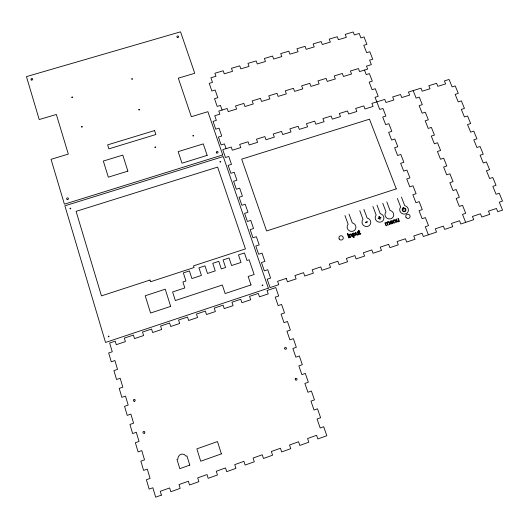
<?xml version="1.0" encoding="UTF-8"?>
<svg xmlns="http://www.w3.org/2000/svg" width="529" height="529" viewBox="0 0 529 529"><rect width="100%" height="100%" fill="white"/><g stroke="black" fill="none" stroke-linecap="round" stroke-linejoin="round"><path stroke-width="0.79" d="M393.781 220.613L394.826 220.295L395.824 222.583L396.32 222.418C395.93 219.614 394.561 219.31 393.278 220.11L392.835 220.256L393.953 223.198L394.449 223.04L393.841 221.446A1.256 1.197 31.8 0 1 393.728 220.6M349.967 234.896L351.025 234.572L352.003 236.886L352.506 236.721C352.294 233.97 350.601 233.54 349.464 234.393L349.014 234.539L350.105 237.514L350.608 237.349L350.013 235.742A1.263 1.217 28.3 0 1 349.914 234.883M360.447 233.626L360.838 233.977M392.174 221.803L390.442 222.372A0.959 0.913 31.6 0 1 391.771 221.327A1.058 1.012 31.6 0 1 392.154 221.803M390.581 222.795L392.822 222.054M392.465 222.59C394.29 223.529 389.694 225.037 389.919 222.418C389.503 220.619 392.445 220.163 392.776 221.922M360.051 233.547L359.31 231.59L359.813 231.424L359.667 231.034L359.165 231.199L358.788 230.168L358.292 231.484L359.449 233.468M413.142 90.598L416.138 98.103L419.279 97.124L422.294 104.656L419.14 105.641L422.155 113.206L425.309 112.214L428.345 119.805L425.184 120.804L428.226 128.428L431.393 127.423L434.448 135.08L431.28 136.085L434.342 143.769L437.516 142.757L440.604 150.474L437.423 151.492L440.512 159.242L443.692 158.217L446.8 165.994L443.613 167.025L446.727 174.834L449.921 173.796L453.055 181.632L449.855 182.677L452.996 190.552L456.196 189.501L459.357 197.403L456.15 198.461L459.317 206.403L462.531 205.338L465.712 213.306L462.491 214.371L465.685 222.378M364.488 70.079L366.233 74.589L369.394 73.624L372.323 81.155L369.163 82.127L372.099 89.699L375.266 88.72L378.215 96.311L375.041 97.296L379.756 109.437L382.936 108.452L385.892 116.043L382.705 117.041L385.667 124.672L388.855 123.667L391.83 131.324L388.636 132.336L391.619 140.026L394.819 139.015L397.821 146.731L394.621 147.75L397.623 155.506L400.837 154.481L403.865 162.258L400.645 163.296L403.68 171.112L406.9 170.073L409.949 177.916L406.722 178.961L409.783 186.843L413.01 185.791L416.085 193.7L412.851 194.758L415.933 202.7L419.173 201.642L422.274 209.61L419.028 210.681L422.135 218.689L425.389 217.617L428.516 225.652L425.256 226.736L428.391 234.816M401.445 197.105L404.745 205.695A4.417 4.199 31.3 0 1 408.17 211.435A4.417 4.199 31.3 0 1 401.934 213.478A4.417 4.199 31.3 0 1 400.678 207.024L397.385 198.435M386.798 201.886L390.078 210.502A4.424 4.219 30.4 0 1 393.49 216.262A4.424 4.219 30.4 0 1 387.221 218.318A4.424 4.219 30.4 0 1 385.991 211.838L382.725 203.215M389.271 222.484L390.032 224.494L389.536 224.653C389.827 220.95 385.866 222.187 388.279 225.07L387.783 225.235C387.625 221.195 384.305 223.053 386.52 225.652L386.031 225.81L384.914 222.868L385.529 223.159M377.005 205.08L380.265 213.716A4.424 4.232 29.7 0 1 383.67 219.489A4.424 4.232 29.7 0 1 377.382 221.552A4.424 4.232 29.7 0 1 376.165 215.058L372.912 206.416M363.892 209.358L367.133 218.021A4.43 4.252 28.6 0 1 370.525 223.813A4.43 4.252 28.6 0 1 364.21 225.883A4.43 4.252 28.6 0 1 363.013 219.37L359.78 210.694M349.074 214.185L352.288 222.881A4.437 4.278 27.2 0 1 355.667 228.693A4.437 4.278 27.2 0 1 349.332 230.77A4.437 4.278 27.2 0 1 348.155 224.236L344.948 215.534M222.081 110.052L220.467 105.41L217.181 106.408L214.516 98.692L217.796 97.7L215.138 90.016L211.864 91.001L209.219 83.351L212.493 82.372L210.906 77.796L215.958 76.288L214.9 73.247L223.198 70.774L224.263 73.802L232.542 71.329L231.477 68.301L239.73 65.841L240.807 68.863L249.047 66.396L247.969 63.381L256.181 60.928L257.266 63.943L265.472 61.49L264.381 58.481L272.554 56.048L273.645 59.043L281.805 56.603L280.707 53.614L288.841 51.187L289.945 54.176L298.065 51.749L296.954 48.761L305.048 46.347L306.165 49.323L314.246 46.909L313.128 43.94L321.182 41.533L322.306 44.502L330.341 42.102L329.21 39.139L337.231 36.746L338.362 39.701L346.363 37.314L345.225 34.365L353.2 31.985L354.344 34.927L359.184 33.479L360.904 37.903L364.031 36.964L366.921 44.343L363.787 45.289L366.683 52.708L369.824 51.756L372.733 59.202L369.592 60.154L371.345 64.637L366.478 66.118L367.642 69.114L359.601 71.567L358.444 68.565L350.39 71.012L351.547 74.02L343.466 76.48L342.316 73.471L334.222 75.931L335.366 78.947L327.253 81.42L326.115 78.398L317.982 80.871L319.113 83.906L310.959 86.392L309.829 83.351L301.656 85.843L302.78 88.879L294.58 91.378L293.456 88.336L285.243 90.829L286.361 93.884L278.115 96.397L277.011 93.335L268.758 95.848L269.856 98.916L261.577 101.436L260.48 98.368L252.181 100.894L253.272 103.968L244.953 106.508L243.862 103.419L235.524 105.959L236.608 109.047L228.244 111.599L227.166 108.505L218.781 111.05L219.852 114.152L214.754 115.706L216.354 120.381L213.055 121.386L215.733 129.202L219.046 128.183L221.737 136.026L218.424 137.051L221.122 144.926L224.448 143.895L226.075 148.636M360.778 233.917A1.137 1.091 29.4 0 1 359.647 234.168M359.694 234.01A2.764 2.665 29.6 0 1 359.462 233.461M392.597 222.59A1.051 1.005 31.7 0 1 390.554 222.802M385.615 223.172A1.051 1.005 31.3 0 1 387.307 222.577M387.274 222.63A1.217 1.164 31.4 0 1 387.969 221.77M387.942 221.684A1.124 1.071 31.4 0 1 389.331 222.464M355.462 234.81C355.481 237.144 352.34 234.962 354.199 237.442L353.703 237.607L352.182 233.494L352.658 233.342C352.876 233.117 355.733 232.542 355.462 234.81M353.061 234.215C354.536 238.658 355.673 231.332 353.061 234.215M398.595 220.745L398.092 221.42L397.345 221.221A2.44 2.321 32.2 0 1 397.18 220.857L396.479 219.059L395.99 219.218C395.752 221.869 398.304 222.339 399.031 221.525L399.474 221.38L398.35 218.444L397.861 218.603L398.595 220.772M220.004 161.788C221.182 163.097 220.758 160.36 220.011 161.729M193.588 135.689C192.821 137.209 192.437 134.379 193.588 135.715M358.014 233.977L357.525 234.645L356.784 234.499A2.447 2.361 29.3 0 1 356.586 234.089L355.905 232.271L355.402 232.436C355.138 235.121 357.716 235.577 358.444 234.764L358.893 234.612L357.796 231.649L357.3 231.814L358.014 234.003M154.951 147.26C156.108 148.589 155.731 145.766 154.951 147.26M138.77 109.774C139.854 111.09 139.63 108.359 138.77 109.741M131.728 79.013C132.852 80.289 132.548 77.591 131.734 78.98M108.247 336.53C109.404 337.985 109.133 334.976 108.253 336.464M82.207 126.775C81.499 128.302 80.977 125.532 82.207 126.775M71.818 97.27C72.936 98.592 72.585 95.789 71.818 97.27M70.033 208.571C71.329 209.854 70.694 207.07 70.046 208.505M262.159 285.303C263.336 286.797 262.847 283.782 262.159 285.303M161.398 495.111L155.671 497.167L152.868 487.771L149.165 489.094L146.381 479.737L150.077 478.421L147.293 469.111L143.604 470.42L140.846 461.143L144.529 459.846L141.772 450.615L138.102 451.911L135.364 442.713L139.034 441.431L136.303 432.286L132.64 433.562L129.929 424.45L133.586 423.18L130.881 414.114L127.231 415.377L124.546 406.345L128.183 405.088L125.505 396.109L121.868 397.352L119.204 388.398L122.834 387.162L120.176 378.255L116.552 379.485L113.914 370.604L117.531 369.387L114.892 360.56L111.282 361.77L108.663 352.969L112.267 351.765L109.655 343.01L115.21 341.159L116.268 344.69L125.399 341.635L124.335 338.117L133.434 335.075L134.511 338.593L143.59 335.558L142.513 332.047L151.565 329.031L152.65 332.529L161.682 329.507L160.591 326.016L169.591 323.014L170.688 326.499L179.675 323.497L178.571 320.019L187.531 317.03L188.641 320.501L197.575 317.512L196.457 314.047L205.364 311.078L206.489 314.53L215.376 311.561L214.245 308.116L223.106 305.16L224.243 308.599L233.084 305.643L231.947 302.211L240.761 299.269L241.905 302.694L250.7 299.758L249.549 296.333L258.311 293.41L259.474 296.822L268.223 293.899L267.059 290.494L275.774 287.584L278.671 296.002L275.245 297.153L278.155 305.617L281.587 304.459L284.509 312.95L281.071 314.114L284.007 322.65L287.445 321.48L290.395 330.043L286.949 331.22L289.905 339.83L293.357 338.646L296.333 347.282L292.874 348.472L295.856 357.154L299.321 355.957L302.323 364.666L298.852 365.87L301.861 374.631L305.339 373.421L308.361 382.209L304.883 383.426L307.911 392.26L311.402 391.037L314.457 399.898L310.959 401.127L314.021 410.041L317.526 408.798L320.6 417.738L317.096 418.988L320.184 427.974L323.695 426.718L326.803 435.744L317.83 438.964L316.58 435.301L307.587 438.528L308.83 442.191L299.804 445.431L298.568 441.755L289.522 444.995L290.752 448.678L281.679 451.938L280.456 448.248L271.364 451.508L272.58 455.204L263.455 458.478L262.245 454.775L253.1 458.048L254.31 461.764L245.132 465.057L243.935 461.334L234.737 464.627L235.934 468.357L226.703 471.67L225.519 467.934L216.275 471.246L217.452 474.989L208.175 478.322L207.004 474.566L197.707 477.899L198.871 481.661L189.541 485.007L188.384 481.238L179.033 484.584L180.184 488.366L170.807 491.732L169.657 487.943L160.254 491.315L161.398 495.111M189.772 465.117L179.814 468.668L176.977 459.41L177.843 459.106A4.576 4.384 -67.9 0 1 186.056 456.196L186.922 455.886L189.772 465.117M221.387 453.869L200.709 461.228L196.854 448.87L217.479 441.57L221.387 453.869M286.268 278.419L277.593 281.309L278.763 284.695L270.061 287.597L267.178 279.206L270.597 278.075L267.727 269.73L264.315 270.861L261.465 262.543L264.87 261.425L262.02 253.146L258.621 254.257L255.798 246.011L259.19 244.907L256.367 236.701L252.981 237.799L250.171 229.619L253.556 228.528L250.753 220.388L247.38 221.472L244.596 213.366L247.969 212.281L245.192 204.214L241.826 205.285L239.068 197.244L242.427 196.173L239.67 188.172L236.318 189.23L233.587 181.255L236.932 180.197L234.202 172.256L230.862 173.307L228.144 165.398L231.484 164.354L228.773 156.478L225.44 157.516L222.749 149.667L231.213 147.042L232.304 150.203L240.755 147.578L239.657 144.424L248.081 141.812L249.185 144.959L257.597 142.347L256.486 139.2L264.864 136.601L265.981 139.742L274.346 137.143L273.222 134.009L281.56 131.423L282.691 134.545L291.01 131.966L289.879 128.845L298.171 126.272L299.308 129.38L307.587 126.808L306.45 123.7L314.702 121.141L315.846 124.242L324.085 121.683L322.935 118.589L331.147 116.036L332.305 119.131L340.504 116.578L339.34 113.497L347.513 110.964L348.677 114.039L356.837 111.507L355.66 108.432L363.793 105.912L364.97 108.981L373.084 106.455L371.907 103.393L384.748 99.412L385.939 102.461L393.86 100.001L392.663 96.952L400.559 94.506L401.756 97.548L409.638 95.101L408.428 92.066L420.985 88.171L422.202 91.193L430.031 88.76L428.814 85.738L436.617 83.317L437.84 86.333L445.63 83.913L444.406 80.904L449.068 79.456L452.11 86.895L455.224 85.929L458.286 93.395L455.171 94.367L458.24 101.872L461.361 100.887L464.449 108.419L461.328 109.404L464.422 116.962L467.55 115.97L470.665 123.555L467.53 124.553L470.651 132.171L473.786 131.172L476.927 138.816L473.779 139.828L476.927 147.505L480.074 146.493L483.235 154.197L480.087 155.222L483.255 162.965L486.409 161.94L489.603 169.703L486.435 170.735L489.636 178.544L492.803 177.506L496.017 185.335L492.843 186.38L496.063 194.255L499.244 193.204L502.484 201.099L499.303 202.157L502.55 210.092L497.763 211.686L496.453 208.472L488.465 211.131L489.775 214.351L481.767 217.022L480.464 213.795L472.437 216.467L473.733 219.7L460.845 223.992L459.556 220.752L451.482 223.436L452.764 226.69L444.658 229.388L443.381 226.134L435.261 228.839L436.537 232.099L423.345 236.496L422.082 233.223L413.757 235.994L415.014 239.273L406.662 242.057L405.412 238.771L397.041 241.555L398.291 244.848L389.899 247.645L388.656 244.345L380.245 247.142L381.488 250.448L373.051 253.265L371.814 249.953L363.363 252.763L364.587 256.082L356.103 258.912L354.886 255.586L346.383 258.416L347.599 261.749L339.076 264.593L337.866 261.253L329.322 264.09L330.532 267.436L321.956 270.299L320.759 266.94L312.17 269.803L313.366 273.162L304.75 276.032L303.56 272.666L294.931 275.543L296.108 278.915L287.445 281.798L286.268 278.419M268.348 288.166L105.535 342.448L64.888 205.827L223.258 156.531L268.348 288.166M170.675 306.377L150.58 313.029L145.217 295.771L165.24 289.198L170.675 306.377M251.017 284.952L225.149 293.542L222.325 285.019L175.33 300.551L172.599 291.975L184.826 287.948L182.908 281.983L185.95 280.978L183.351 272.918L189.428 270.934L191.901 278.558L201.437 275.43L198.95 267.819L204.994 265.842L207.487 273.447L215.257 270.894L212.751 263.31L218.768 261.339L221.287 268.917L225.585 267.509L223.066 259.937L229.064 257.973L231.596 265.532L241.026 262.444L238.473 254.899L244.451 252.948L247.003 260.48L249.139 259.779L254.145 274.498L248.147 276.482L251.017 284.952M347.831 233.679L347.328 233.844L347.54 234.413L348.036 234.248L347.831 233.679M348.241 234.797L347.738 234.962L348.829 237.931L349.332 237.766L348.241 234.797M403.389 207.428L402.919 207.58L403.541 209.2L404.004 209.048L403.389 207.428M379.28 216.506L378.81 216.659L379.227 217.763L378.109 218.127L378.275 218.57L379.392 218.199L379.809 219.304L380.278 219.151L379.862 218.047L380.973 217.683L380.807 217.24L379.696 217.604L379.28 216.506M367.086 221.73L365.519 222.246L365.698 222.709L367.258 222.2L367.086 221.73M149.991 280.059L101.449 295.896L76.09 211.349L217.624 167.104L245.443 248.914L193.521 265.856L194.07 267.542L150.527 281.765L149.991 280.059M396.274 188.873L266.609 230.968L241.68 159.143L369.493 119.19L396.274 188.873M222.716 154.937L64.399 204.181L51.055 159.335L68.32 154.091L56.339 114.456L39.219 119.547L26.45 76.619L180.554 31.833L194.745 73.28L178.319 78.166L191.339 116.717L207.897 111.685L222.716 154.937M127.873 171.125L108.333 177.162L103.327 161.054L122.794 155.09L127.873 171.125M207.17 155.381L181.983 163.197L178.154 151.644L203.281 143.895L207.17 155.381M154.574 130.584L107.632 144.867L108.875 148.847L155.863 134.525L154.574 130.584M404.321 208.512L404.123 207.996A1.937 1.845 31.3 0 1 405.888 210.476A1.937 1.845 31.3 0 1 403.058 211.408A1.937 1.845 31.3 0 1 402.734 208.452L402.933 208.968A1.435 1.362 31.3 0 0 403.382 211.038A1.435 1.362 31.3 0 0 405.393 210.383A1.435 1.362 31.3 0 0 404.321 208.512M144.338 433.191A0.985 0.946 -59.4 0 0 144.404 431.499A0.985 0.946 -59.4 0 0 142.942 432.345A0.985 0.946 -59.4 0 0 144.338 433.191M134.597 401.227A0.972 0.932 -53.6 0 0 134.895 399.587A0.972 0.932 -53.6 0 0 133.348 400.202A0.972 0.932 -53.6 0 0 134.597 401.227M284.708 348.075A0.926 0.919 76 0 0 285.753 349.292A0.926 0.919 76 0 0 286.268 347.778A0.926 0.919 76 0 0 284.708 348.075M295.281 378.896A0.939 0.926 81.3 0 0 296.24 380.199A0.939 0.926 81.3 0 0 296.868 378.704A0.939 0.926 81.3 0 0 295.281 378.896M67.381 199.572A0.913 0.853 -21.7 0 0 68.393 198.388A0.913 0.853 -21.7 0 0 66.846 198.19A0.913 0.853 -21.7 0 0 67.381 199.572M216.718 152.974A0.879 0.833 -1.1 0 0 218.067 152.306A0.879 0.833 -1.1 0 0 216.784 151.532A0.879 0.833 -1.1 0 0 216.718 152.974M177.347 37.427A0.853 0.78 -1.5 0 0 178.61 36.719A0.853 0.78 -1.5 0 0 177.321 36.071A0.853 0.78 -1.5 0 0 177.347 37.427M31.561 80.018A0.886 0.807 -14.4 0 0 32.712 79.046A0.886 0.807 -14.4 0 0 31.271 78.656A0.886 0.807 -14.4 0 0 31.561 80.018M339.188 238.963A2.228 2.156 27.1 0 0 343.017 239.002A2.228 2.156 27.1 0 0 341.053 235.729A2.228 2.156 27.1 0 0 339.188 238.963M405.994 217.247A2.215 2.103 32.5 0 0 409.77 217.558A2.215 2.103 32.5 0 0 408.011 214.212A2.215 2.103 32.5 0 0 405.994 217.247"/></g></svg>
